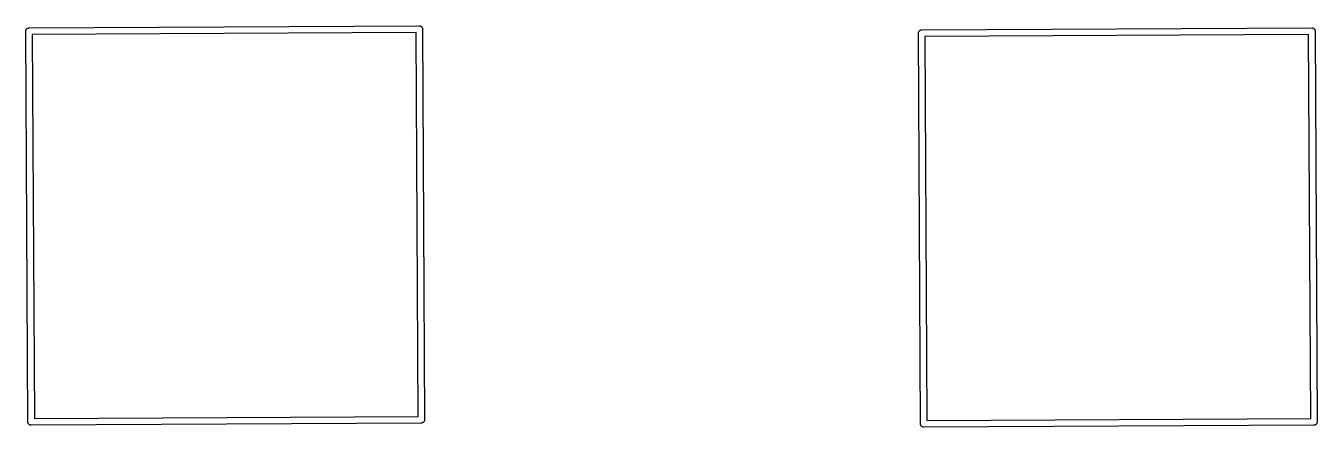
# Model space of a CAD drawing. Extents: x 148.4 to 168.3, y -105.1 to -98.9.
import ezdxf

# ---------------------------------------------------------------- set-up
doc = ezdxf.new("R2010")
doc.units = 0
doc.header["$MEASUREMENT"] = 0
doc.layers.add('BLACK', color=7, linetype='CONTINUOUS')

msp = doc.modelspace()

# ---------------------------------------------------------------- linework, layer by layer
at = {"layer": 'Black'}
for p, q in [((148.42, -98.9951), (148.422, -98.9909)), ((148.42, -98.9994), (148.42, -98.9951)), ((148.42, -99.0037), (148.42, -98.9994)), ((148.451, -105.004), (148.42, -99.0037)), ((148.422, -98.9909), (148.423, -98.9866)), ((148.423, -98.9866), (148.425, -98.9828)), ((148.425, -98.9828), (148.426, -98.9787)), ((148.426, -98.9787), (148.429, -98.9753)), ((148.429, -98.9753), (148.431, -98.9715)), ((148.431, -98.9715), (148.434, -98.9687)), ((148.434, -98.9687), (148.437, -98.9653)), ((148.437, -98.9653), (148.441, -98.9631)), ((148.441, -98.9631), (148.444, -98.9603)), ((148.444, -98.9603), (148.448, -98.9588)), ((148.448, -98.9588), (148.452, -98.9566)), ((148.452, -98.9566), (148.457, -98.9558)), ((148.457, -98.9558), (148.461, -98.9543)), ((148.461, -98.9543), (148.465, -98.9543)), ((148.465, -98.9543), (148.469, -98.9535)), ((148.469, -98.9535), (154.469, -98.9222)), ((154.42, -99.0224), (148.52, -99.0532)), ((148.52, -99.0532), (148.551, -104.953)), ((154.451, -104.923), (154.42, -99.0224)), ((154.469, -98.9222), (154.473, -98.9229)), ((154.473, -98.9229), (154.478, -98.9229)), ((154.478, -98.9229), (154.482, -98.9244)), ((154.482, -98.9244), (154.486, -98.9251)), ((154.486, -98.9251), (154.49, -98.9273)), ((154.49, -98.9273), (154.494, -98.9287)), ((154.494, -98.9287), (154.497, -98.9315)), ((154.497, -98.9315), (154.501, -98.9337)), ((154.501, -98.9337), (154.504, -98.937)), ((154.504, -98.937), (154.507, -98.9398)), ((154.507, -98.9398), (154.51, -98.9436)), ((154.51, -98.9436), (154.512, -98.947)), ((154.512, -98.947), (154.514, -98.9511)), ((154.514, -98.9511), (154.516, -98.9548)), ((154.516, -98.9548), (154.517, -98.9591)), ((154.517, -98.9591), (154.518, -98.9632)), ((154.518, -98.9632), (154.518, -98.9676)), ((154.518, -98.9676), (154.519, -98.9719)), ((154.519, -98.9719), (154.551, -104.972)), ((162.142, -99.0263), (162.144, -99.0222)), ((162.142, -99.0307), (162.142, -99.0263)), ((162.142, -99.035), (162.142, -99.0307)), ((162.173, -105.035), (162.142, -99.035)), ((162.144, -99.0222), (162.145, -99.0179)), ((162.145, -99.0179), (162.147, -99.0141)), ((162.147, -99.0141), (162.148, -99.01)), ((162.148, -99.01), (162.151, -99.0066)), ((162.151, -99.0066), (162.153, -99.0028)), ((162.153, -99.0028), (162.157, -99)), ((162.157, -99), (162.159, -98.9966)), ((162.159, -98.9966), (162.163, -98.9944)), ((162.163, -98.9944), (162.166, -98.9916)), ((162.166, -98.9916), (162.171, -98.9901)), ((162.171, -98.9901), (162.174, -98.9878)), ((162.174, -98.9878), (162.179, -98.9871)), ((162.179, -98.9871), (162.183, -98.9855)), ((162.183, -98.9855), (162.187, -98.9855)), ((162.187, -98.9855), (162.191, -98.9847)), ((162.191, -98.9847), (168.191, -98.9534)), ((168.142, -99.0537), (162.242, -99.0845)), ((168.173, -104.954), (168.142, -99.0537)), ((168.191, -98.9534), (168.195, -98.9542)), ((168.195, -98.9542), (168.2, -98.9542)), ((168.2, -98.9542), (168.204, -98.9556)), ((168.204, -98.9556), (168.208, -98.9564)), ((168.208, -98.9564), (168.212, -98.9585)), ((168.212, -98.9585), (168.216, -98.96)), ((168.216, -98.96), (168.219, -98.9628)), ((168.219, -98.9628), (168.223, -98.965)), ((168.223, -98.965), (168.226, -98.9683)), ((168.226, -98.9683), (168.229, -98.9711)), ((168.229, -98.9711), (168.232, -98.9749)), ((168.232, -98.9749), (168.235, -98.9782)), ((168.235, -98.9782), (168.236, -98.9823)), ((168.236, -98.9823), (168.238, -98.9861)), ((168.238, -98.9861), (168.239, -98.9904)), ((168.239, -98.9904), (168.241, -98.9945)), ((168.241, -98.9945), (168.241, -98.9989)), ((168.241, -98.9989), (168.241, -99.0032)), ((168.241, -99.0032), (168.273, -105.003)), ((162.242, -99.0845), (162.273, -104.985)), ((148.452, -105.008), (148.451, -105.004)), ((148.452, -105.013), (148.452, -105.008)), ((148.453, -105.017), (148.452, -105.013)), ((148.454, -105.021), (148.453, -105.017)), ((148.456, -105.025), (148.454, -105.021)), ((154.501, -105.022), (148.501, -105.054)), ((148.551, -104.953), (154.451, -104.923)), ((154.505, -105.022), (154.501, -105.022)), ((154.51, -105.021), (154.505, -105.022)), ((154.514, -105.02), (154.51, -105.021)), ((154.518, -105.019), (154.514, -105.02)), ((154.522, -105.017), (154.518, -105.019)), ((154.526, -105.015), (154.522, -105.017)), ((154.529, -105.013), (154.526, -105.015)), ((154.533, -105.01), (154.529, -105.013)), ((154.536, -105.007), (154.533, -105.01)), ((154.539, -105.004), (154.536, -105.007)), ((154.541, -105), (154.539, -105.004)), ((154.544, -104.997), (154.541, -105)), ((154.546, -104.993), (154.544, -104.997)), ((154.548, -104.989), (154.546, -104.993)), ((154.549, -104.985), (154.548, -104.989)), ((154.55, -104.981), (154.549, -104.985)), ((154.551, -104.972), (154.55, -104.976)), ((154.55, -104.976), (154.55, -104.981)), ((162.273, -104.985), (168.173, -104.954)), ((168.27, -105.02), (168.268, -105.024)), ((168.271, -105.016), (168.27, -105.02)), ((168.272, -105.012), (168.271, -105.016)), ((168.273, -105.003), (168.272, -105.008)), ((168.272, -105.008), (168.272, -105.012)), ((148.458, -105.029), (148.456, -105.025)), ((148.461, -105.032), (148.458, -105.029)), ((148.463, -105.036), (148.461, -105.032)), ((148.466, -105.039), (148.463, -105.036)), ((148.469, -105.042), (148.466, -105.039)), ((148.473, -105.044), (148.469, -105.042)), ((148.476, -105.047), (148.473, -105.044)), ((148.48, -105.049), (148.476, -105.047)), ((148.484, -105.051), (148.48, -105.049)), ((148.489, -105.051), (148.484, -105.051)), ((148.493, -105.053), (148.489, -105.051)), ((148.497, -105.053), (148.493, -105.053)), ((148.501, -105.054), (148.497, -105.053)), ((162.174, -105.039), (162.173, -105.035)), ((162.174, -105.044), (162.174, -105.039)), ((162.176, -105.048), (162.174, -105.044)), ((162.176, -105.052), (162.176, -105.048)), ((162.179, -105.056), (162.176, -105.052)), ((162.18, -105.06), (162.179, -105.056)), ((162.183, -105.063), (162.18, -105.06)), ((162.185, -105.067), (162.183, -105.063)), ((162.188, -105.07), (162.185, -105.067)), ((162.191, -105.073), (162.188, -105.07)), ((162.195, -105.075), (162.191, -105.073)), ((162.198, -105.078), (162.195, -105.075)), ((162.203, -105.08), (162.198, -105.078)), ((162.206, -105.082), (162.203, -105.08)), ((162.211, -105.083), (162.206, -105.082)), ((162.215, -105.084), (162.211, -105.083)), ((162.219, -105.084), (162.215, -105.084)), ((162.223, -105.085), (162.219, -105.084)), ((168.223, -105.054), (162.223, -105.085)), ((168.227, -105.053), (168.223, -105.054)), ((168.232, -105.053), (168.227, -105.053)), ((168.236, -105.051), (168.232, -105.053)), ((168.24, -105.05), (168.236, -105.051)), ((168.244, -105.048), (168.24, -105.05)), ((168.248, -105.047), (168.244, -105.048)), ((168.251, -105.044), (168.248, -105.047)), ((168.255, -105.042), (168.251, -105.044)), ((168.258, -105.038), (168.255, -105.042)), ((168.261, -105.035), (168.258, -105.038)), ((168.263, -105.032), (168.261, -105.035)), ((168.266, -105.028), (168.263, -105.032)), ((168.268, -105.024), (168.266, -105.028))]:
    msp.add_line(p, q, dxfattribs=at)

doc.saveas('drawing.dxf')
